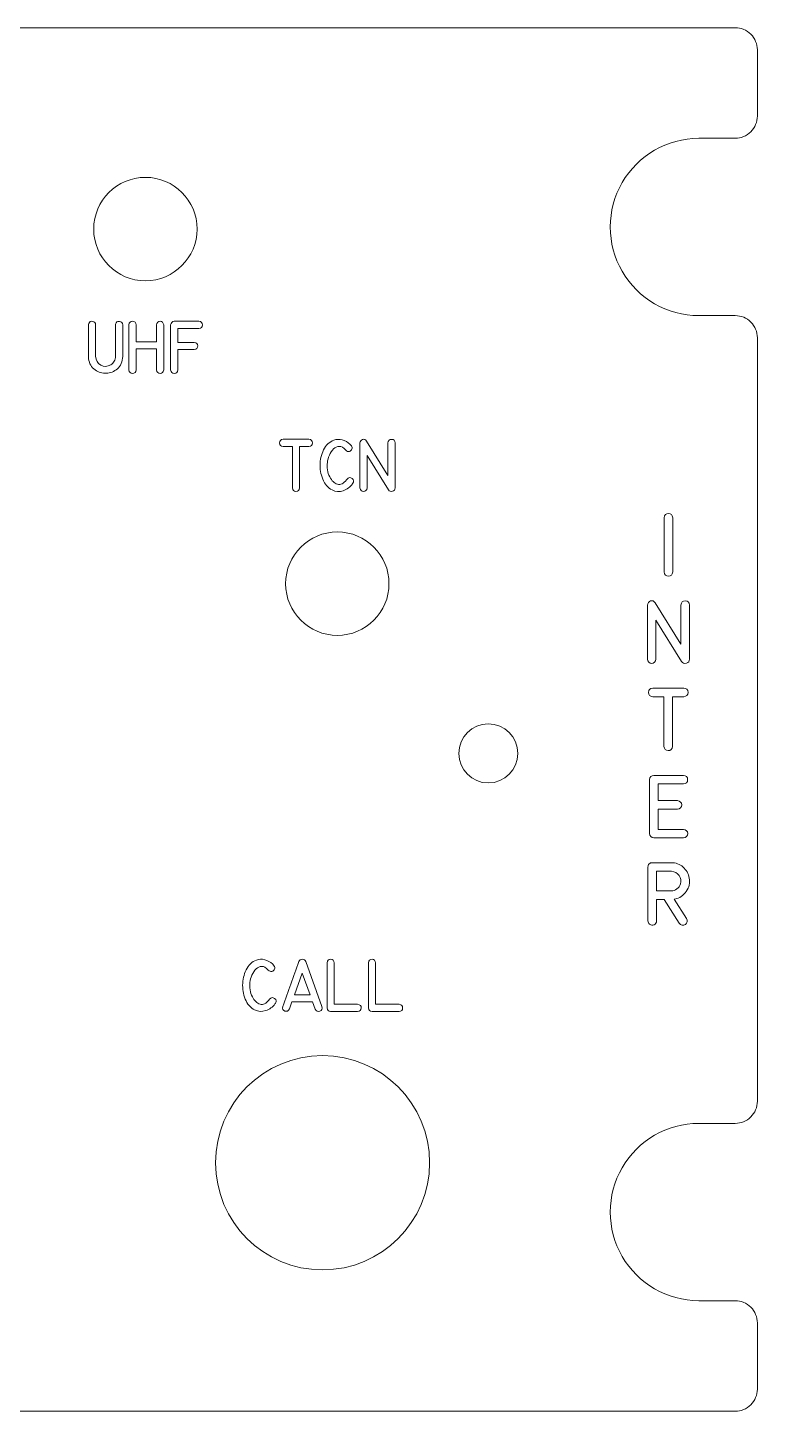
# Model space of a CAD drawing. Header units: millimetres. Extents: x -101 to 89, y -166 to 136.
# Drawn here: x 39.3 to 88.7, y 42 to 135.7 of the extents above; entities that cross this region are included whole.
import ezdxf

# ---------------------------------------------------------------- set-up
doc = ezdxf.new("R2010")
doc.units = ezdxf.units.MM
doc.header["$MEASUREMENT"] = 0
doc.layers.add('Layer 1', color=7, linetype='Continuous')

msp = doc.modelspace()

# ---------------------------------------------------------------- linework, layer by layer
at = {"layer": 'Layer 1', "color": 250, "lineweight": 9}
for centre, major_axis, ratio in [((47.2258, 122.0496), (0, 3.5), 1), ((60.2258, 98.0496), (0, 3.5), 1), ((70.4508, 86.559), (0, 2), 1), ((59.2258, 58.8558), (0, 7.2501), 0.9999862)]:
    msp.add_ellipse(centre, major_axis=major_axis, ratio=ratio, dxfattribs=at)
msp.add_open_spline([(88.6758, 43.5309), (88.6756, 43.1329), (88.5172, 42.7512), (88.2355, 42.4699), (88.2355, 42.4699), (87.9539, 42.1886), (87.5739, 42.0307), (87.1758, 42.0309), (87.1758, 42.0309), (87.1758, 42.0309), (-54.2742, 42.0309), (-54.2742, 42.0309), (-54.2742, 42.0309), (-54.6722, 42.0312), (-55.0539, 42.1896), (-55.3352, 42.4712), (-55.3352, 42.4712), (-55.6165, 42.7529), (-55.7744, 43.1329), (-55.7742, 43.5309), (-55.7742, 43.5309), (-55.7742, 43.5309), (-55.7742, 48.0184), (-55.7742, 48.0184), (-55.7742, 48.0184), (-55.7739, 48.4165), (-55.6155, 48.7982), (-55.3339, 49.0795), (-55.3339, 49.0795), (-55.0522, 49.3608), (-54.6722, 49.5187), (-54.2742, 49.5184), (-54.2742, 49.5184), (-54.2742, 49.5184), (-51.8117, 49.5184), (-51.8117, 49.5184), (-51.8117, 49.5184), (-49.6681, 49.5184), (-47.6873, 50.662), (-46.6155, 52.5184), (-46.6155, 52.5184), (-45.5437, 54.3748), (-45.5437, 56.662), (-46.6155, 58.5184), (-46.6155, 58.5184), (-47.6873, 60.3748), (-49.6681, 61.5184), (-51.8117, 61.5184), (-51.8117, 61.5184), (-51.8117, 61.5184), (-54.2742, 61.5184), (-54.2742, 61.5184), (-54.2742, 61.5184), (-54.6722, 61.5187), (-55.0539, 61.6771), (-55.3352, 61.9587), (-55.3352, 61.9587), (-55.6165, 62.2404), (-55.7744, 62.6204), (-55.7742, 63.0184), (-55.7742, 63.0184), (-55.7742, 63.0184), (-55.7742, 114.6934), (-55.7742, 114.6934), (-55.7742, 114.6934), (-55.7739, 115.0915), (-55.6155, 115.4732), (-55.3339, 115.7545), (-55.3339, 115.7545), (-55.0522, 116.0358), (-54.6722, 116.1937), (-54.2742, 116.1934), (-54.2742, 116.1934), (-54.2742, 116.1934), (-51.8117, 116.1934), (-51.8117, 116.1934), (-51.8117, 116.1934), (-49.6681, 116.1934), (-47.6873, 117.337), (-46.6155, 119.1934), (-46.6155, 119.1934), (-45.5437, 121.0498), (-45.5437, 123.337), (-46.6155, 125.1934), (-46.6155, 125.1934), (-47.6873, 127.0498), (-49.6681, 128.1934), (-51.8117, 128.1934), (-51.8117, 128.1934), (-51.8117, 128.1934), (-54.2742, 128.1934), (-54.2742, 128.1934), (-54.2742, 128.1934), (-54.6722, 128.1937), (-55.0539, 128.3521), (-55.3352, 128.6337), (-55.3352, 128.6337), (-55.6165, 128.9154), (-55.7744, 129.2954), (-55.7742, 129.6934), (-55.7742, 129.6934), (-55.7742, 129.6934), (-55.7742, 134.1809), (-55.7742, 134.1809), (-55.7742, 134.1809), (-55.7739, 134.579), (-55.6155, 134.9607), (-55.3339, 135.242), (-55.3339, 135.242), (-55.0522, 135.5233), (-54.6722, 135.6812), (-54.2742, 135.6809), (-54.2742, 135.6809), (-54.2742, 135.6809), (87.1758, 135.6809), (87.1758, 135.6809), (87.1758, 135.6809), (87.5739, 135.6807), (87.9556, 135.5223), (88.2369, 135.2406), (88.2369, 135.2406), (88.5182, 134.959), (88.6761, 134.579), (88.6758, 134.1809), (88.6758, 134.1809), (88.6758, 134.1809), (88.6758, 129.6934), (88.6758, 129.6934), (88.6758, 129.6934), (88.6756, 129.2954), (88.5172, 128.9137), (88.2355, 128.6324), (88.2355, 128.6324), (87.9539, 128.3511), (87.5739, 128.1932), (87.1758, 128.1934), (87.1758, 128.1934), (87.1758, 128.1934), (84.7133, 128.1934), (84.7133, 128.1934), (84.7133, 128.1934), (82.5697, 128.1934), (80.589, 127.0498), (79.5172, 125.1934), (79.5172, 125.1934), (78.4454, 123.337), (78.4454, 121.0498), (79.5172, 119.1934), (79.5172, 119.1934), (80.589, 117.337), (82.5697, 116.1934), (84.7133, 116.1934), (84.7133, 116.1934), (84.7133, 116.1934), (87.1758, 116.1934), (87.1758, 116.1934), (87.1758, 116.1934), (87.5739, 116.1932), (87.9556, 116.0348), (88.2369, 115.7531), (88.2369, 115.7531), (88.5182, 115.4715), (88.6761, 115.0915), (88.6758, 114.6934), (88.6758, 114.6934), (88.6758, 114.6934), (88.6758, 63.0184), (88.6758, 63.0184), (88.6758, 63.0184), (88.6756, 62.6204), (88.5172, 62.2387), (88.2355, 61.9574), (88.2355, 61.9574), (87.9539, 61.6761), (87.5739, 61.5182), (87.1758, 61.5184), (87.1758, 61.5184), (87.1758, 61.5184), (84.7133, 61.5184), (84.7133, 61.5184), (84.7133, 61.5184), (82.5697, 61.5184), (80.589, 60.3748), (79.5172, 58.5184), (79.5172, 58.5184), (78.4454, 56.662), (78.4454, 54.3748), (79.5172, 52.5184), (79.5172, 52.5184), (80.589, 50.662), (82.5697, 49.5184), (84.7133, 49.5184), (84.7133, 49.5184), (84.7133, 49.5184), (87.1758, 49.5184), (87.1758, 49.5184), (87.1758, 49.5184), (87.5739, 49.5182), (87.9556, 49.3598), (88.2369, 49.0781), (88.2369, 49.0781), (88.5182, 48.7965), (88.6761, 48.4165), (88.6758, 48.0184), (88.6758, 48.0184), (88.6758, 48.0184), (88.6758, 43.5309), (88.6758, 43.5309)], degree=3, knots=[0, 0, 0, 0, 0.0188679, 0.0188679, 0.0188679, 0.0188679, 0.0377358, 0.0377358, 0.0377358, 0.0377358, 0.0566038, 0.0566038, 0.0566038, 0.0566038, 0.0754717, 0.0754717, 0.0754717, 0.0754717, 0.0943396, 0.0943396, 0.0943396, 0.0943396, 0.1132075, 0.1132075, 0.1132075, 0.1132075, 0.1320755, 0.1320755, 0.1320755, 0.1320755, 0.1509434, 0.1509434, 0.1509434, 0.1509434, 0.1698113, 0.1698113, 0.1698113, 0.1698113, 0.1886792, 0.1886792, 0.1886792, 0.1886792, 0.2075472, 0.2075472, 0.2075472, 0.2075472, 0.2264151, 0.2264151, 0.2264151, 0.2264151, 0.245283, 0.245283, 0.245283, 0.245283, 0.2641509, 0.2641509, 0.2641509, 0.2641509, 0.2830189, 0.2830189, 0.2830189, 0.2830189, 0.3018868, 0.3018868, 0.3018868, 0.3018868, 0.3207547, 0.3207547, 0.3207547, 0.3207547, 0.3396226, 0.3396226, 0.3396226, 0.3396226, 0.3584906, 0.3584906, 0.3584906, 0.3584906, 0.3773585, 0.3773585, 0.3773585, 0.3773585, 0.3962264, 0.3962264, 0.3962264, 0.3962264, 0.4150943, 0.4150943, 0.4150943, 0.4150943, 0.4339623, 0.4339623, 0.4339623, 0.4339623, 0.4528302, 0.4528302, 0.4528302, 0.4528302, 0.4716981, 0.4716981, 0.4716981, 0.4716981, 0.490566, 0.490566, 0.490566, 0.490566, 0.509434, 0.509434, 0.509434, 0.509434, 0.5283019, 0.5283019, 0.5283019, 0.5283019, 0.5471698, 0.5471698, 0.5471698, 0.5471698, 0.5660377, 0.5660377, 0.5660377, 0.5660377, 0.5849057, 0.5849057, 0.5849057, 0.5849057, 0.6037736, 0.6037736, 0.6037736, 0.6037736, 0.6226415, 0.6226415, 0.6226415, 0.6226415, 0.6415094, 0.6415094, 0.6415094, 0.6415094, 0.6603774, 0.6603774, 0.6603774, 0.6603774, 0.6792453, 0.6792453, 0.6792453, 0.6792453, 0.6981132, 0.6981132, 0.6981132, 0.6981132, 0.7169811, 0.7169811, 0.7169811, 0.7169811, 0.7358491, 0.7358491, 0.7358491, 0.7358491, 0.754717, 0.754717, 0.754717, 0.754717, 0.7735849, 0.7735849, 0.7735849, 0.7735849, 0.7924528, 0.7924528, 0.7924528, 0.7924528, 0.8113208, 0.8113208, 0.8113208, 0.8113208, 0.8301887, 0.8301887, 0.8301887, 0.8301887, 0.8490566, 0.8490566, 0.8490566, 0.8490566, 0.8679245, 0.8679245, 0.8679245, 0.8679245, 0.8867925, 0.8867925, 0.8867925, 0.8867925, 0.9056604, 0.9056604, 0.9056604, 0.9056604, 0.9245283, 0.9245283, 0.9245283, 0.9245283, 0.9433962, 0.9433962, 0.9433962, 0.9433962, 0.9622642, 0.9622642, 0.9622642, 0.9622642, 1, 1, 1, 1], dxfattribs=at)
at = {"layer": 'Layer 1', "color": 240, "lineweight": 9}
for points, knots in [([(45.686, 113.4417), (45.686, 113.4417), (45.686, 113.407), (45.686, 113.407), (45.686, 113.407), (45.6825, 113.3494), (45.6801, 113.3153), (45.6795, 113.3035), (45.6795, 113.3035), (45.6313, 112.9525), (45.4867, 112.6932), (45.2468, 112.5256), (45.2468, 112.5256), (45.0069, 112.3587), (44.7506, 112.2805), (44.479, 112.2916), (44.479, 112.2916), (44.2067, 112.3028), (43.9574, 112.4016), (43.7323, 112.5885), (43.7323, 112.5885), (43.5065, 112.7761), (43.3836, 113.0489), (43.3642, 113.407), (43.3642, 113.407), (43.3642, 113.407), (43.3642, 113.4417), (43.3642, 113.4417), (43.3642, 113.4417), (43.3642, 113.4417), (43.3642, 115.5653), (43.3642, 115.5653), (43.3642, 115.5653), (43.3642, 115.5994), (43.3707, 115.6306), (43.383, 115.6582), (43.383, 115.6582), (43.4383, 115.7788), (43.53, 115.8264), (43.6582, 115.8011), (43.6582, 115.8011), (43.7858, 115.7758), (43.8498, 115.697), (43.8498, 115.5653), (43.8498, 115.5653), (43.8498, 115.5653), (43.8498, 113.4417), (43.8498, 113.4417), (43.8498, 113.4417), (43.8669, 113.1771), (43.9833, 112.9795), (44.1985, 112.849), (44.1985, 112.849), (44.4143, 112.7179), (44.6406, 112.7238), (44.8782, 112.8661), (44.8782, 112.8661), (44.9852, 112.929), (45.0634, 113.0107), (45.1134, 113.1106), (45.1134, 113.1106), (45.1633, 113.2106), (45.1927, 113.3211), (45.2021, 113.4417), (45.2021, 113.4417), (45.2021, 113.4417), (45.2021, 115.5653), (45.2021, 115.5653), (45.2021, 115.5653), (45.2021, 115.5859), (45.2033, 115.6012), (45.2057, 115.6118), (45.2057, 115.6118), (45.2321, 115.7529), (45.3185, 115.817), (45.4655, 115.8029), (45.4655, 115.8029), (45.6125, 115.7893), (45.686, 115.71), (45.686, 115.5653), (45.686, 115.5653), (45.686, 115.5653), (45.686, 113.4417), (45.686, 113.4417)], [0, 0, 0, 0, 0.0454545, 0.0454545, 0.0454545, 0.0454545, 0.0909091, 0.0909091, 0.0909091, 0.0909091, 0.1363636, 0.1363636, 0.1363636, 0.1363636, 0.1818182, 0.1818182, 0.1818182, 0.1818182, 0.2272727, 0.2272727, 0.2272727, 0.2272727, 0.2727273, 0.2727273, 0.2727273, 0.2727273, 0.3181818, 0.3181818, 0.3181818, 0.3181818, 0.3636364, 0.3636364, 0.3636364, 0.3636364, 0.4090909, 0.4090909, 0.4090909, 0.4090909, 0.4545455, 0.4545455, 0.4545455, 0.4545455, 0.5, 0.5, 0.5, 0.5, 0.5454545, 0.5454545, 0.5454545, 0.5454545, 0.5909091, 0.5909091, 0.5909091, 0.5909091, 0.6363636, 0.6363636, 0.6363636, 0.6363636, 0.6818182, 0.6818182, 0.6818182, 0.6818182, 0.7272727, 0.7272727, 0.7272727, 0.7272727, 0.7727273, 0.7727273, 0.7727273, 0.7727273, 0.8181818, 0.8181818, 0.8181818, 0.8181818, 0.8636364, 0.8636364, 0.8636364, 0.8636364, 0.9090909, 0.9090909, 0.9090909, 0.9090909, 1, 1, 1, 1]), ([(46.1064, 112.5162), (46.1064, 112.5162), (46.1064, 115.5618), (46.1064, 115.5618), (46.1064, 115.5618), (46.1305, 115.727), (46.2146, 115.8082), (46.358, 115.8058), (46.358, 115.8058), (46.5015, 115.8029), (46.5797, 115.7211), (46.592, 115.5618), (46.592, 115.5618), (46.592, 115.5618), (46.592, 114.423), (46.592, 114.423), (46.592, 114.423), (46.592, 114.423), (47.979, 114.423), (47.979, 114.423), (47.979, 114.423), (47.979, 114.423), (47.979, 115.5618), (47.979, 115.5618), (47.979, 115.5618), (48.0031, 115.7235), (48.0843, 115.8052), (48.2224, 115.8058), (48.2224, 115.8058), (48.3606, 115.8064), (48.4429, 115.7247), (48.4682, 115.5618), (48.4682, 115.5618), (48.4682, 115.5618), (48.4682, 112.5162), (48.4682, 112.5162), (48.4682, 112.5162), (48.4429, 112.3545), (48.3606, 112.274), (48.2224, 112.2746), (48.2224, 112.2746), (48.0843, 112.2752), (48.0031, 112.3557), (47.979, 112.5162), (47.979, 112.5162), (47.979, 112.5162), (47.979, 113.9338), (47.979, 113.9338), (47.979, 113.9338), (47.979, 113.9338), (46.592, 113.9338), (46.592, 113.9338), (46.592, 113.9338), (46.592, 113.9338), (46.592, 112.5162), (46.592, 112.5162), (46.592, 112.5162), (46.5797, 112.3581), (46.5015, 112.2775), (46.358, 112.2752), (46.358, 112.2752), (46.2146, 112.2728), (46.1305, 112.3534), (46.1064, 112.5162)], [0, 0, 0, 0, 0.0588235, 0.0588235, 0.0588235, 0.0588235, 0.1176471, 0.1176471, 0.1176471, 0.1176471, 0.1764706, 0.1764706, 0.1764706, 0.1764706, 0.2352941, 0.2352941, 0.2352941, 0.2352941, 0.2941176, 0.2941176, 0.2941176, 0.2941176, 0.3529412, 0.3529412, 0.3529412, 0.3529412, 0.4117647, 0.4117647, 0.4117647, 0.4117647, 0.4705882, 0.4705882, 0.4705882, 0.4705882, 0.5294118, 0.5294118, 0.5294118, 0.5294118, 0.5882353, 0.5882353, 0.5882353, 0.5882353, 0.6470588, 0.6470588, 0.6470588, 0.6470588, 0.7058824, 0.7058824, 0.7058824, 0.7058824, 0.7647059, 0.7647059, 0.7647059, 0.7647059, 0.8235294, 0.8235294, 0.8235294, 0.8235294, 0.8823529, 0.8823529, 0.8823529, 0.8823529, 1, 1, 1, 1]), ([(48.9362, 112.5233), (48.9362, 112.5233), (48.9362, 115.5618), (48.9362, 115.5618), (48.9362, 115.5618), (48.9568, 115.7135), (49.0385, 115.7952), (49.1808, 115.8064), (49.1808, 115.8064), (49.1808, 115.8064), (50.8482, 115.8064), (50.8482, 115.8064), (50.8482, 115.8064), (51.0075, 115.7941), (51.0875, 115.7123), (51.0875, 115.5624), (51.0875, 115.5624), (51.0875, 115.4131), (51.0064, 115.3325), (50.8447, 115.3225), (50.8447, 115.3225), (50.8447, 115.3225), (49.4201, 115.3225), (49.4201, 115.3225), (49.4201, 115.3225), (49.4201, 115.3225), (49.4201, 114.38), (49.4201, 114.38), (49.4201, 114.38), (49.4201, 114.38), (50.5313, 114.38), (50.5313, 114.38), (50.5313, 114.38), (50.6895, 114.3689), (50.77, 114.2913), (50.7724, 114.1478), (50.7724, 114.1478), (50.7747, 114.0043), (50.6942, 113.9203), (50.5313, 113.8962), (50.5313, 113.8962), (50.5313, 113.8962), (49.4201, 113.8962), (49.4201, 113.8962), (49.4201, 113.8962), (49.4201, 113.8962), (49.4201, 112.5233), (49.4201, 112.5233), (49.4201, 112.5233), (49.4089, 112.3651), (49.3307, 112.2846), (49.1867, 112.2822), (49.1867, 112.2822), (49.0426, 112.2799), (48.9591, 112.3604), (48.9362, 112.5233)], [0, 0, 0, 0, 0.0666667, 0.0666667, 0.0666667, 0.0666667, 0.1333333, 0.1333333, 0.1333333, 0.1333333, 0.2, 0.2, 0.2, 0.2, 0.2666667, 0.2666667, 0.2666667, 0.2666667, 0.3333333, 0.3333333, 0.3333333, 0.3333333, 0.4, 0.4, 0.4, 0.4, 0.4666667, 0.4666667, 0.4666667, 0.4666667, 0.5333333, 0.5333333, 0.5333333, 0.5333333, 0.6, 0.6, 0.6, 0.6, 0.6666667, 0.6666667, 0.6666667, 0.6666667, 0.7333333, 0.7333333, 0.7333333, 0.7333333, 0.8, 0.8, 0.8, 0.8, 0.8666667, 0.8666667, 0.8666667, 0.8666667, 1, 1, 1, 1]), ([(57.1888, 104.5327), (57.1888, 104.5327), (57.1888, 107.3337), (57.1888, 107.3337), (57.1888, 107.3337), (57.1888, 107.3337), (56.5568, 107.3337), (56.5568, 107.3337), (56.5568, 107.3337), (56.3962, 107.346), (56.3157, 107.4271), (56.3163, 107.5753), (56.3163, 107.5753), (56.3169, 107.7241), (56.3974, 107.8058), (56.5568, 107.8193), (56.5568, 107.8193), (56.5568, 107.8193), (58.3053, 107.8193), (58.3053, 107.8193), (58.3053, 107.8193), (58.4635, 107.807), (58.5434, 107.7252), (58.544, 107.5753), (58.544, 107.5753), (58.5446, 107.426), (58.4647, 107.3448), (58.3053, 107.3337), (58.3053, 107.3337), (58.3053, 107.3337), (57.675, 107.3337), (57.675, 107.3337), (57.675, 107.3337), (57.675, 107.3337), (57.675, 104.5327), (57.675, 104.5327), (57.675, 104.5327), (57.6486, 104.3698), (57.5639, 104.2892), (57.4205, 104.2916), (57.4205, 104.2916), (57.2776, 104.294), (57.2006, 104.3745), (57.1888, 104.5327)], [0, 0, 0, 0, 0.0833333, 0.0833333, 0.0833333, 0.0833333, 0.1666667, 0.1666667, 0.1666667, 0.1666667, 0.25, 0.25, 0.25, 0.25, 0.3333333, 0.3333333, 0.3333333, 0.3333333, 0.4166667, 0.4166667, 0.4166667, 0.4166667, 0.5, 0.5, 0.5, 0.5, 0.5833333, 0.5833333, 0.5833333, 0.5833333, 0.6666667, 0.6666667, 0.6666667, 0.6666667, 0.75, 0.75, 0.75, 0.75, 0.8333333, 0.8333333, 0.8333333, 0.8333333, 1, 1, 1, 1]), ([(61.2762, 104.8431), (61.2762, 104.8431), (61.2609, 104.8202), (61.2609, 104.8202), (61.2609, 104.8202), (61.2574, 104.8161), (61.2545, 104.8119), (61.2521, 104.8084), (61.2521, 104.8084), (61.2504, 104.8049), (61.248, 104.8014), (61.2457, 104.7978), (61.2457, 104.7978), (61.0881, 104.5856), (60.8817, 104.4345), (60.626, 104.3439), (60.626, 104.3439), (60.3708, 104.254), (60.1191, 104.2704), (59.871, 104.3933), (59.871, 104.3933), (59.5829, 104.5368), (59.3713, 104.7802), (59.236, 105.1235), (59.236, 105.1235), (59.1014, 105.4669), (59.0432, 105.8238), (59.062, 106.1942), (59.062, 106.1942), (59.0814, 106.5646), (59.179, 106.9044), (59.3548, 107.2149), (59.3548, 107.2149), (59.5312, 107.5247), (59.787, 107.7188), (60.1227, 107.797), (60.1227, 107.797), (60.3155, 107.8416), (60.5078, 107.8228), (60.6995, 107.7411), (60.6995, 107.7411), (60.8911, 107.6588), (61.0487, 107.5436), (61.1716, 107.3954), (61.1716, 107.3954), (61.1728, 107.3954), (61.1757, 107.3919), (61.1798, 107.3836), (61.1798, 107.3836), (61.2327, 107.3148), (61.2439, 107.239), (61.2127, 107.1573), (61.2127, 107.1573), (61.1816, 107.075), (61.1251, 107.0238), (61.0422, 107.0026), (61.0422, 107.0026), (60.954, 106.9797), (60.8723, 107.0062), (60.7976, 107.082), (60.7976, 107.082), (60.6436, 107.2613), (60.4954, 107.3472), (60.3532, 107.3407), (60.3532, 107.3407), (60.2109, 107.3337), (60.0833, 107.2749), (59.971, 107.1649), (59.971, 107.1649), (59.8581, 107.0544), (59.7646, 106.9133), (59.6899, 106.741), (59.6899, 106.741), (59.6153, 106.5687), (59.5694, 106.4076), (59.5524, 106.2571), (59.5524, 106.2571), (59.5318, 106.0896), (59.5336, 105.9208), (59.5582, 105.7515), (59.5582, 105.7515), (59.5829, 105.5822), (59.6347, 105.4228), (59.7141, 105.2735), (59.7141, 105.2735), (59.8522, 105.0118), (60.0257, 104.8478), (60.235, 104.782), (60.235, 104.782), (60.4449, 104.7155), (60.6495, 104.8161), (60.8494, 105.0824), (60.8494, 105.0824), (60.8588, 105.0936), (60.8694, 105.1089), (60.8823, 105.1271), (60.8823, 105.1271), (60.9899, 105.2464), (61.104, 105.2588), (61.2239, 105.1641), (61.2239, 105.1641), (61.3438, 105.0695), (61.3615, 104.9625), (61.2762, 104.8431)], [0, 0, 0, 0, 0.037037, 0.037037, 0.037037, 0.037037, 0.0740741, 0.0740741, 0.0740741, 0.0740741, 0.1111111, 0.1111111, 0.1111111, 0.1111111, 0.1481481, 0.1481481, 0.1481481, 0.1481481, 0.1851852, 0.1851852, 0.1851852, 0.1851852, 0.2222222, 0.2222222, 0.2222222, 0.2222222, 0.2592593, 0.2592593, 0.2592593, 0.2592593, 0.2962963, 0.2962963, 0.2962963, 0.2962963, 0.3333333, 0.3333333, 0.3333333, 0.3333333, 0.3703704, 0.3703704, 0.3703704, 0.3703704, 0.4074074, 0.4074074, 0.4074074, 0.4074074, 0.4444444, 0.4444444, 0.4444444, 0.4444444, 0.4814815, 0.4814815, 0.4814815, 0.4814815, 0.5185185, 0.5185185, 0.5185185, 0.5185185, 0.5555556, 0.5555556, 0.5555556, 0.5555556, 0.5925926, 0.5925926, 0.5925926, 0.5925926, 0.6296296, 0.6296296, 0.6296296, 0.6296296, 0.6666667, 0.6666667, 0.6666667, 0.6666667, 0.7037037, 0.7037037, 0.7037037, 0.7037037, 0.7407407, 0.7407407, 0.7407407, 0.7407407, 0.7777778, 0.7777778, 0.7777778, 0.7777778, 0.8148148, 0.8148148, 0.8148148, 0.8148148, 0.8518519, 0.8518519, 0.8518519, 0.8518519, 0.8888889, 0.8888889, 0.8888889, 0.8888889, 0.9259259, 0.9259259, 0.9259259, 0.9259259, 1, 1, 1, 1]), ([(64.136, 104.5291), (64.136, 104.4086), (64.0778, 104.3322), (63.9614, 104.2992), (63.9614, 104.2992), (63.8444, 104.2669), (63.7545, 104.301), (63.6898, 104.4021), (63.6898, 104.4021), (63.6898, 104.4021), (62.2428, 106.7222), (62.2428, 106.7222), (62.2428, 106.7222), (62.2428, 106.7222), (62.2428, 104.5291), (62.2428, 104.5291), (62.2428, 104.5291), (62.2176, 104.3686), (62.1364, 104.2881), (61.9994, 104.2881), (61.9994, 104.2881), (61.8619, 104.2881), (61.7813, 104.3686), (61.7572, 104.5291), (61.7572, 104.5291), (61.7572, 104.5291), (61.7572, 107.5712), (61.7572, 107.5712), (61.7572, 107.5712), (61.7743, 107.6905), (61.8354, 107.7693), (61.9406, 107.8075), (61.9406, 107.8075), (62.0459, 107.8452), (62.1335, 107.8093), (62.2035, 107.7005), (62.2035, 107.7005), (62.2035, 107.7005), (63.6504, 105.377), (63.6504, 105.377), (63.6504, 105.377), (63.6504, 105.377), (63.6504, 107.5712), (63.6504, 107.5712), (63.6504, 107.5712), (63.6722, 107.7352), (63.7556, 107.8169), (63.9009, 107.8152), (63.9009, 107.8152), (64.0461, 107.8134), (64.1243, 107.7323), (64.136, 107.5712), (64.136, 107.5712), (64.136, 107.5712), (64.136, 104.5291), (64.136, 104.5291)], [0, 0, 0, 0, 0.0666667, 0.0666667, 0.0666667, 0.0666667, 0.1333333, 0.1333333, 0.1333333, 0.1333333, 0.2, 0.2, 0.2, 0.2, 0.2666667, 0.2666667, 0.2666667, 0.2666667, 0.3333333, 0.3333333, 0.3333333, 0.3333333, 0.4, 0.4, 0.4, 0.4, 0.4666667, 0.4666667, 0.4666667, 0.4666667, 0.5333333, 0.5333333, 0.5333333, 0.5333333, 0.6, 0.6, 0.6, 0.6, 0.6666667, 0.6666667, 0.6666667, 0.6666667, 0.7333333, 0.7333333, 0.7333333, 0.7333333, 0.8, 0.8, 0.8, 0.8, 0.8666667, 0.8666667, 0.8666667, 0.8666667, 1, 1, 1, 1]), ([(82.9506, 98.8525), (82.9203, 98.6585), (82.8222, 98.5619), (82.6564, 98.5626), (82.6564, 98.5626), (82.4899, 98.5633), (82.3925, 98.6599), (82.3636, 98.8525), (82.3636, 98.8525), (82.3636, 98.8525), (82.3636, 102.5073), (82.3636, 102.5073), (82.3636, 102.5073), (82.3925, 102.7013), (82.4899, 102.7994), (82.6564, 102.8001), (82.6564, 102.8001), (82.8222, 102.8008), (82.9203, 102.7027), (82.9506, 102.5073), (82.9506, 102.5073), (82.9506, 102.5073), (82.9506, 98.8525), (82.9506, 98.8525)], [0, 0, 0, 0, 0.1428571, 0.1428571, 0.1428571, 0.1428571, 0.2857143, 0.2857143, 0.2857143, 0.2857143, 0.4285714, 0.4285714, 0.4285714, 0.4285714, 0.5714286, 0.5714286, 0.5714286, 0.5714286, 0.7142857, 0.7142857, 0.7142857, 0.7142857, 1, 1, 1, 1]), ([(84.0813, 92.9437), (84.0813, 92.7991), (84.0114, 92.7074), (83.8717, 92.6679), (83.8717, 92.6679), (83.7313, 92.6291), (83.6234, 92.67), (83.5457, 92.7913), (83.5457, 92.7913), (83.5457, 92.7913), (81.8094, 95.5754), (81.8094, 95.5754), (81.8094, 95.5754), (81.8094, 95.5754), (81.8094, 92.9437), (81.8094, 92.9437), (81.8094, 92.9437), (81.779, 92.7511), (81.6817, 92.6545), (81.5173, 92.6545), (81.5173, 92.6545), (81.3522, 92.6545), (81.2555, 92.7511), (81.2266, 92.9437), (81.2266, 92.9437), (81.2266, 92.9437), (81.2266, 96.5943), (81.2266, 96.5943), (81.2266, 96.5943), (81.2471, 96.7375), (81.3204, 96.832), (81.4467, 96.8779), (81.4467, 96.8779), (81.573, 96.923), (81.6782, 96.88), (81.7621, 96.7495), (81.7621, 96.7495), (81.7621, 96.7495), (83.4985, 93.9611), (83.4985, 93.9611), (83.4985, 93.9611), (83.4985, 93.9611), (83.4985, 96.5943), (83.4985, 96.5943), (83.4985, 96.5943), (83.5246, 96.7911), (83.6248, 96.8892), (83.799, 96.8871), (83.799, 96.8871), (83.9733, 96.8849), (84.0671, 96.7876), (84.0813, 96.5943), (84.0813, 96.5943), (84.0813, 96.5943), (84.0813, 92.9437), (84.0813, 92.9437)], [0, 0, 0, 0, 0.0666667, 0.0666667, 0.0666667, 0.0666667, 0.1333333, 0.1333333, 0.1333333, 0.1333333, 0.2, 0.2, 0.2, 0.2, 0.2666667, 0.2666667, 0.2666667, 0.2666667, 0.3333333, 0.3333333, 0.3333333, 0.3333333, 0.4, 0.4, 0.4, 0.4, 0.4666667, 0.4666667, 0.4666667, 0.4666667, 0.5333333, 0.5333333, 0.5333333, 0.5333333, 0.6, 0.6, 0.6, 0.6, 0.6666667, 0.6666667, 0.6666667, 0.6666667, 0.7333333, 0.7333333, 0.7333333, 0.7333333, 0.8, 0.8, 0.8, 0.8, 0.8666667, 0.8666667, 0.8666667, 0.8666667, 1, 1, 1, 1]), ([(82.3529, 87.0392), (82.3529, 87.0392), (82.3529, 90.4004), (82.3529, 90.4004), (82.3529, 90.4004), (82.3529, 90.4004), (81.5945, 90.4004), (81.5945, 90.4004), (81.5945, 90.4004), (81.4019, 90.4152), (81.3052, 90.5126), (81.3059, 90.6904), (81.3059, 90.6904), (81.3066, 90.8689), (81.4033, 90.967), (81.5945, 90.9832), (81.5945, 90.9832), (81.5945, 90.9832), (83.6928, 90.9832), (83.6928, 90.9832), (83.6928, 90.9832), (83.8826, 90.9684), (83.9785, 90.8703), (83.9792, 90.6904), (83.9792, 90.6904), (83.9799, 90.5112), (83.884, 90.4138), (83.6928, 90.4004), (83.6928, 90.4004), (83.6928, 90.4004), (82.9364, 90.4004), (82.9364, 90.4004), (82.9364, 90.4004), (82.9364, 90.4004), (82.9364, 87.0392), (82.9364, 87.0392), (82.9364, 87.0392), (82.9047, 86.8437), (82.8031, 86.7471), (82.6309, 86.7499), (82.6309, 86.7499), (82.4595, 86.7527), (82.3671, 86.8494), (82.3529, 87.0392)], [0, 0, 0, 0, 0.0833333, 0.0833333, 0.0833333, 0.0833333, 0.1666667, 0.1666667, 0.1666667, 0.1666667, 0.25, 0.25, 0.25, 0.25, 0.3333333, 0.3333333, 0.3333333, 0.3333333, 0.4166667, 0.4166667, 0.4166667, 0.4166667, 0.5, 0.5, 0.5, 0.5, 0.5833333, 0.5833333, 0.5833333, 0.5833333, 0.6666667, 0.6666667, 0.6666667, 0.6666667, 0.75, 0.75, 0.75, 0.75, 0.8333333, 0.8333333, 0.8333333, 0.8333333, 1, 1, 1, 1]), ([(83.6649, 84.498), (83.6649, 84.498), (81.9512, 84.498), (81.9512, 84.498), (81.9512, 84.498), (81.9512, 84.498), (81.9512, 83.367), (81.9512, 83.367), (81.9512, 83.367), (81.9512, 83.367), (83.2578, 83.367), (83.2578, 83.367), (83.2578, 83.367), (83.4533, 83.338), (83.5506, 83.24), (83.5499, 83.0728), (83.5499, 83.0728), (83.5492, 82.9048), (83.4519, 82.8075), (83.2578, 82.78), (83.2578, 82.78), (83.2578, 82.78), (81.9512, 82.78), (81.9512, 82.78), (81.9512, 82.78), (81.9512, 82.78), (81.9512, 81.4218), (81.9512, 81.4218), (81.9512, 81.4218), (81.9512, 81.4218), (83.6649, 81.4218), (83.6649, 81.4218), (83.6649, 81.4218), (83.859, 81.3928), (83.9563, 81.2962), (83.9563, 81.1304), (83.9563, 81.1304), (83.9563, 80.9653), (83.859, 80.8686), (83.6649, 80.8411), (83.6649, 80.8411), (83.6649, 80.8411), (81.664, 80.8411), (81.664, 80.8411), (81.664, 80.8411), (81.4919, 80.863), (81.3938, 80.961), (81.3705, 81.1346), (81.3705, 81.1346), (81.3705, 81.1346), (81.3705, 84.7851), (81.3705, 84.7851), (81.3705, 84.7851), (81.3966, 84.9672), (81.4947, 85.0631), (81.664, 85.0744), (81.664, 85.0744), (81.664, 85.0744), (83.6649, 85.0744), (83.6649, 85.0744), (83.6649, 85.0744), (83.859, 85.0596), (83.9563, 84.9622), (83.9556, 84.7837), (83.9556, 84.7837), (83.9549, 84.6052), (83.8576, 84.51), (83.6649, 84.498)], [0, 0, 0, 0, 0.0555556, 0.0555556, 0.0555556, 0.0555556, 0.1111111, 0.1111111, 0.1111111, 0.1111111, 0.1666667, 0.1666667, 0.1666667, 0.1666667, 0.2222222, 0.2222222, 0.2222222, 0.2222222, 0.2777778, 0.2777778, 0.2777778, 0.2777778, 0.3333333, 0.3333333, 0.3333333, 0.3333333, 0.3888889, 0.3888889, 0.3888889, 0.3888889, 0.4444444, 0.4444444, 0.4444444, 0.4444444, 0.5, 0.5, 0.5, 0.5, 0.5555556, 0.5555556, 0.5555556, 0.5555556, 0.6111111, 0.6111111, 0.6111111, 0.6111111, 0.6666667, 0.6666667, 0.6666667, 0.6666667, 0.7222222, 0.7222222, 0.7222222, 0.7222222, 0.7777778, 0.7777778, 0.7777778, 0.7777778, 0.8333333, 0.8333333, 0.8333333, 0.8333333, 0.8888889, 0.8888889, 0.8888889, 0.8888889, 1, 1, 1, 1]), ([(83.8766, 75.381), (83.9648, 75.2251), (83.9401, 75.0946), (83.8026, 74.988), (83.8026, 74.988), (83.7362, 74.9415), (83.66, 74.9252), (83.574, 74.9408), (83.574, 74.9408), (83.4879, 74.9556), (83.4251, 74.9986), (83.3849, 75.0685), (83.3849, 75.0685), (83.3849, 75.0685), (82.3661, 76.6792), (82.3661, 76.6792), (82.3661, 76.6792), (82.3661, 76.6792), (81.8489, 76.6792), (81.8489, 76.6792), (81.8489, 76.6792), (81.8489, 76.6792), (81.8489, 75.2237), (81.8489, 75.2237), (81.8489, 75.2237), (81.8489, 75.1037), (81.7946, 75.0177), (81.6859, 74.964), (81.6859, 74.964), (81.5765, 74.9111), (81.4749, 74.921), (81.3797, 74.9944), (81.3797, 74.9944), (81.3042, 75.0508), (81.2661, 75.127), (81.2661, 75.2237), (81.2661, 75.2237), (81.2661, 75.2237), (81.2661, 78.8763), (81.2661, 78.8763), (81.2661, 78.8763), (81.2661, 78.9561), (81.2943, 79.0245), (81.3501, 79.0809), (81.3501, 79.0809), (81.4058, 79.1374), (81.4742, 79.1656), (81.5554, 79.1656), (81.5554, 79.1656), (81.5554, 79.1656), (82.8388, 79.1656), (82.8388, 79.1656), (82.8388, 79.1656), (83.1478, 79.1656), (83.4159, 79.0675), (83.6431, 78.8714), (83.6431, 78.8714), (83.8703, 78.6745), (84.0121, 78.4255), (84.0671, 78.1235), (84.0671, 78.1235), (84.125, 77.7997), (84.0566, 77.497), (83.8611, 77.2155), (83.8611, 77.2155), (83.6664, 76.9332), (83.4074, 76.7625), (83.085, 76.7018), (83.085, 76.7018), (83.085, 76.7018), (83.0455, 76.6955), (83.0455, 76.6955), (83.0455, 76.6955), (83.0455, 76.6955), (83.8766, 75.381), (83.8766, 75.381)], [0, 0, 0, 0, 0.05, 0.05, 0.05, 0.05, 0.1, 0.1, 0.1, 0.1, 0.15, 0.15, 0.15, 0.15, 0.2, 0.2, 0.2, 0.2, 0.25, 0.25, 0.25, 0.25, 0.3, 0.3, 0.3, 0.3, 0.35, 0.35, 0.35, 0.35, 0.4, 0.4, 0.4, 0.4, 0.45, 0.45, 0.45, 0.45, 0.5, 0.5, 0.5, 0.5, 0.55, 0.55, 0.55, 0.55, 0.6, 0.6, 0.6, 0.6, 0.65, 0.65, 0.65, 0.65, 0.7, 0.7, 0.7, 0.7, 0.75, 0.75, 0.75, 0.75, 0.8, 0.8, 0.8, 0.8, 0.85, 0.85, 0.85, 0.85, 0.9, 0.9, 0.9, 0.9, 1, 1, 1, 1]), ([(82.8388, 77.2599), (82.9799, 77.2599), (83.1097, 77.3022), (83.2289, 77.3883), (83.2289, 77.3883), (83.3482, 77.4737), (83.4279, 77.5852), (83.4695, 77.7228), (83.4695, 77.7228), (83.5344, 77.9351), (83.5048, 78.127), (83.3806, 78.2985), (83.3806, 78.2985), (83.2565, 78.4699), (83.0857, 78.5645), (82.8684, 78.5828), (82.8684, 78.5828), (82.8684, 78.5828), (81.8489, 78.5828), (81.8489, 78.5828), (81.8489, 78.5828), (81.8489, 78.5828), (81.8489, 77.2599), (81.8489, 77.2599), (81.8489, 77.2599), (81.8489, 77.2599), (82.8388, 77.2599), (82.8388, 77.2599)], [0, 0, 0, 0, 0.125, 0.125, 0.125, 0.125, 0.25, 0.25, 0.25, 0.25, 0.375, 0.375, 0.375, 0.375, 0.5, 0.5, 0.5, 0.5, 0.625, 0.625, 0.625, 0.625, 0.75, 0.75, 0.75, 0.75, 1, 1, 1, 1]), ([(56.0311, 69.6512), (56.0311, 69.6512), (56.0158, 69.6283), (56.0158, 69.6283), (56.0158, 69.6283), (56.0123, 69.6242), (56.0094, 69.62), (56.007, 69.6165), (56.007, 69.6165), (56.0053, 69.613), (56.0029, 69.6095), (56.0006, 69.6059), (56.0006, 69.6059), (55.843, 69.3937), (55.6366, 69.2426), (55.3809, 69.152), (55.3809, 69.152), (55.1257, 69.0621), (54.874, 69.0785), (54.6259, 69.2014), (54.6259, 69.2014), (54.3378, 69.3449), (54.1262, 69.5883), (53.9909, 69.9316), (53.9909, 69.9316), (53.8563, 70.275), (53.7981, 70.6319), (53.8169, 71.0023), (53.8169, 71.0023), (53.8363, 71.3727), (53.9339, 71.7125), (54.1097, 72.023), (54.1097, 72.023), (54.2861, 72.3328), (54.5419, 72.5269), (54.8776, 72.6051), (54.8776, 72.6051), (55.0704, 72.6497), (55.2627, 72.6309), (55.4544, 72.5492), (55.4544, 72.5492), (55.646, 72.4669), (55.8036, 72.3517), (55.9265, 72.2035), (55.9265, 72.2035), (55.9277, 72.2035), (55.9306, 72.2), (55.9347, 72.1917), (55.9347, 72.1917), (55.9876, 72.1229), (55.9988, 72.0471), (55.9676, 71.9654), (55.9676, 71.9654), (55.9365, 71.8831), (55.88, 71.8319), (55.7971, 71.8107), (55.7971, 71.8107), (55.7089, 71.7878), (55.6272, 71.8143), (55.5525, 71.8901), (55.5525, 71.8901), (55.3985, 72.0694), (55.2503, 72.1553), (55.1081, 72.1488), (55.1081, 72.1488), (54.9658, 72.1418), (54.8382, 72.083), (54.7259, 71.973), (54.7259, 71.973), (54.613, 71.8625), (54.5195, 71.7214), (54.4448, 71.5491), (54.4448, 71.5491), (54.3702, 71.3768), (54.3243, 71.2157), (54.3073, 71.0652), (54.3073, 71.0652), (54.2867, 70.8977), (54.2885, 70.7289), (54.3131, 70.5596), (54.3131, 70.5596), (54.3378, 70.3903), (54.3896, 70.2309), (54.469, 70.0816), (54.469, 70.0816), (54.6071, 69.8199), (54.7806, 69.6559), (54.9899, 69.5901), (54.9899, 69.5901), (55.1998, 69.5236), (55.4044, 69.6242), (55.6043, 69.8905), (55.6043, 69.8905), (55.6137, 69.9017), (55.6243, 69.917), (55.6372, 69.9352), (55.6372, 69.9352), (55.7448, 70.0545), (55.8589, 70.0669), (55.9788, 69.9722), (55.9788, 69.9722), (56.0987, 69.8776), (56.1164, 69.7706), (56.0311, 69.6512)], [0, 0, 0, 0, 0.037037, 0.037037, 0.037037, 0.037037, 0.0740741, 0.0740741, 0.0740741, 0.0740741, 0.1111111, 0.1111111, 0.1111111, 0.1111111, 0.1481481, 0.1481481, 0.1481481, 0.1481481, 0.1851852, 0.1851852, 0.1851852, 0.1851852, 0.2222222, 0.2222222, 0.2222222, 0.2222222, 0.2592593, 0.2592593, 0.2592593, 0.2592593, 0.2962963, 0.2962963, 0.2962963, 0.2962963, 0.3333333, 0.3333333, 0.3333333, 0.3333333, 0.3703704, 0.3703704, 0.3703704, 0.3703704, 0.4074074, 0.4074074, 0.4074074, 0.4074074, 0.4444444, 0.4444444, 0.4444444, 0.4444444, 0.4814815, 0.4814815, 0.4814815, 0.4814815, 0.5185185, 0.5185185, 0.5185185, 0.5185185, 0.5555556, 0.5555556, 0.5555556, 0.5555556, 0.5925926, 0.5925926, 0.5925926, 0.5925926, 0.6296296, 0.6296296, 0.6296296, 0.6296296, 0.6666667, 0.6666667, 0.6666667, 0.6666667, 0.7037037, 0.7037037, 0.7037037, 0.7037037, 0.7407407, 0.7407407, 0.7407407, 0.7407407, 0.7777778, 0.7777778, 0.7777778, 0.7777778, 0.8148148, 0.8148148, 0.8148148, 0.8148148, 0.8518519, 0.8518519, 0.8518519, 0.8518519, 0.8888889, 0.8888889, 0.8888889, 0.8888889, 0.9259259, 0.9259259, 0.9259259, 0.9259259, 1, 1, 1, 1]), ([(56.5244, 69.4319), (56.7079, 69.9387), (56.8919, 70.4449), (57.0759, 70.9506), (57.0759, 70.9506), (57.2606, 71.4562), (57.4452, 71.9624), (57.6298, 72.4687), (57.6298, 72.4687), (57.668, 72.5733), (57.7433, 72.6262), (57.8556, 72.6274), (57.8556, 72.6274), (57.9685, 72.6286), (58.0443, 72.5757), (58.0831, 72.4687), (58.0831, 72.4687), (58.0831, 72.4687), (59.1873, 69.4237), (59.1873, 69.4237), (59.1873, 69.4237), (59.2214, 69.2614), (59.172, 69.1573), (59.0391, 69.1103), (59.0391, 69.1103), (58.9056, 69.0627), (58.8033, 69.1115), (58.7304, 69.2549), (58.7304, 69.2549), (58.7304, 69.2549), (58.5535, 69.7476), (58.5535, 69.7476), (58.5535, 69.7476), (58.5535, 69.7476), (57.1494, 69.7476), (57.1494, 69.7476), (57.1494, 69.7476), (57.1494, 69.7476), (56.9772, 69.2667), (56.9772, 69.2667), (56.9772, 69.2667), (56.9037, 69.122), (56.799, 69.075), (56.6638, 69.125), (56.6638, 69.125), (56.528, 69.1744), (56.4815, 69.2773), (56.5244, 69.4319)], [0, 0, 0, 0, 0.0769231, 0.0769231, 0.0769231, 0.0769231, 0.1538462, 0.1538462, 0.1538462, 0.1538462, 0.2307692, 0.2307692, 0.2307692, 0.2307692, 0.3076923, 0.3076923, 0.3076923, 0.3076923, 0.3846154, 0.3846154, 0.3846154, 0.3846154, 0.4615385, 0.4615385, 0.4615385, 0.4615385, 0.5384615, 0.5384615, 0.5384615, 0.5384615, 0.6153846, 0.6153846, 0.6153846, 0.6153846, 0.6923077, 0.6923077, 0.6923077, 0.6923077, 0.7692308, 0.7692308, 0.7692308, 0.7692308, 0.8461538, 0.8461538, 0.8461538, 0.8461538, 1, 1, 1, 1]), ([(59.7711, 69.0979), (59.63, 69.1073), (59.5483, 69.1867), (59.5265, 69.3372), (59.5265, 69.3372), (59.5265, 69.3372), (59.5265, 72.3828), (59.5265, 72.3828), (59.5265, 72.3828), (59.5506, 72.548), (59.6347, 72.6292), (59.7781, 72.6268), (59.7781, 72.6268), (59.9216, 72.6239), (59.9998, 72.5421), (60.0121, 72.3828), (60.0121, 72.3828), (60.0121, 72.3828), (60.0121, 69.5789), (60.0121, 69.5789), (60.0121, 69.5789), (60.0121, 69.5789), (61.602, 69.5801), (61.602, 69.5801), (61.602, 69.5801), (61.7654, 69.5618), (61.846, 69.4795), (61.8442, 69.3331), (61.8442, 69.3331), (61.8424, 69.1867), (61.7613, 69.1085), (61.6002, 69.0979), (61.6002, 69.0979), (61.6002, 69.0979), (59.7711, 69.0979), (59.7711, 69.0979)], [0, 0, 0, 0, 0.1, 0.1, 0.1, 0.1, 0.2, 0.2, 0.2, 0.2, 0.3, 0.3, 0.3, 0.3, 0.4, 0.4, 0.4, 0.4, 0.5, 0.5, 0.5, 0.5, 0.6, 0.6, 0.6, 0.6, 0.7, 0.7, 0.7, 0.7, 0.8, 0.8, 0.8, 0.8, 1, 1, 1, 1]), ([(62.5786, 69.0979), (62.4375, 69.1073), (62.3558, 69.1867), (62.334, 69.3372), (62.334, 69.3372), (62.334, 69.3372), (62.334, 72.3828), (62.334, 72.3828), (62.334, 72.3828), (62.3581, 72.548), (62.4422, 72.6292), (62.5856, 72.6268), (62.5856, 72.6268), (62.7291, 72.6239), (62.8073, 72.5421), (62.8196, 72.3828), (62.8196, 72.3828), (62.8196, 72.3828), (62.8196, 69.5789), (62.8196, 69.5789), (62.8196, 69.5789), (62.8196, 69.5789), (64.4095, 69.5801), (64.4095, 69.5801), (64.4095, 69.5801), (64.5729, 69.5618), (64.6535, 69.4795), (64.6517, 69.3331), (64.6517, 69.3331), (64.6499, 69.1867), (64.5688, 69.1085), (64.4077, 69.0979), (64.4077, 69.0979), (64.4077, 69.0979), (62.5786, 69.0979), (62.5786, 69.0979)], [0, 0, 0, 0, 0.1, 0.1, 0.1, 0.1, 0.2, 0.2, 0.2, 0.2, 0.3, 0.3, 0.3, 0.3, 0.4, 0.4, 0.4, 0.4, 0.5, 0.5, 0.5, 0.5, 0.6, 0.6, 0.6, 0.6, 0.7, 0.7, 0.7, 0.7, 0.8, 0.8, 0.8, 0.8, 1, 1, 1, 1]), ([(58.3777, 70.2315), (58.3777, 70.2315), (57.8538, 71.6784), (57.8538, 71.6784), (57.8538, 71.6784), (57.8538, 71.6784), (57.327, 70.2315), (57.327, 70.2315), (57.327, 70.2315), (57.327, 70.2315), (58.3777, 70.2315), (58.3777, 70.2315)], [0, 0, 0, 0, 0.25, 0.25, 0.25, 0.25, 0.5, 0.5, 0.5, 0.5, 1, 1, 1, 1]), ([(57.8538, 71.6784), (57.8538, 71.6784), (58.3777, 70.2315), (58.3777, 70.2315), (58.3777, 70.2315), (58.3777, 70.2315), (57.8538, 71.6784), (57.8538, 71.6784)], [0, 0, 0, 0, 0.3333333, 0.3333333, 0.3333333, 0.3333333, 1, 1, 1, 1])]:
    msp.add_open_spline(points, degree=3, knots=knots, dxfattribs=at)

doc.saveas('drawing.dxf')
